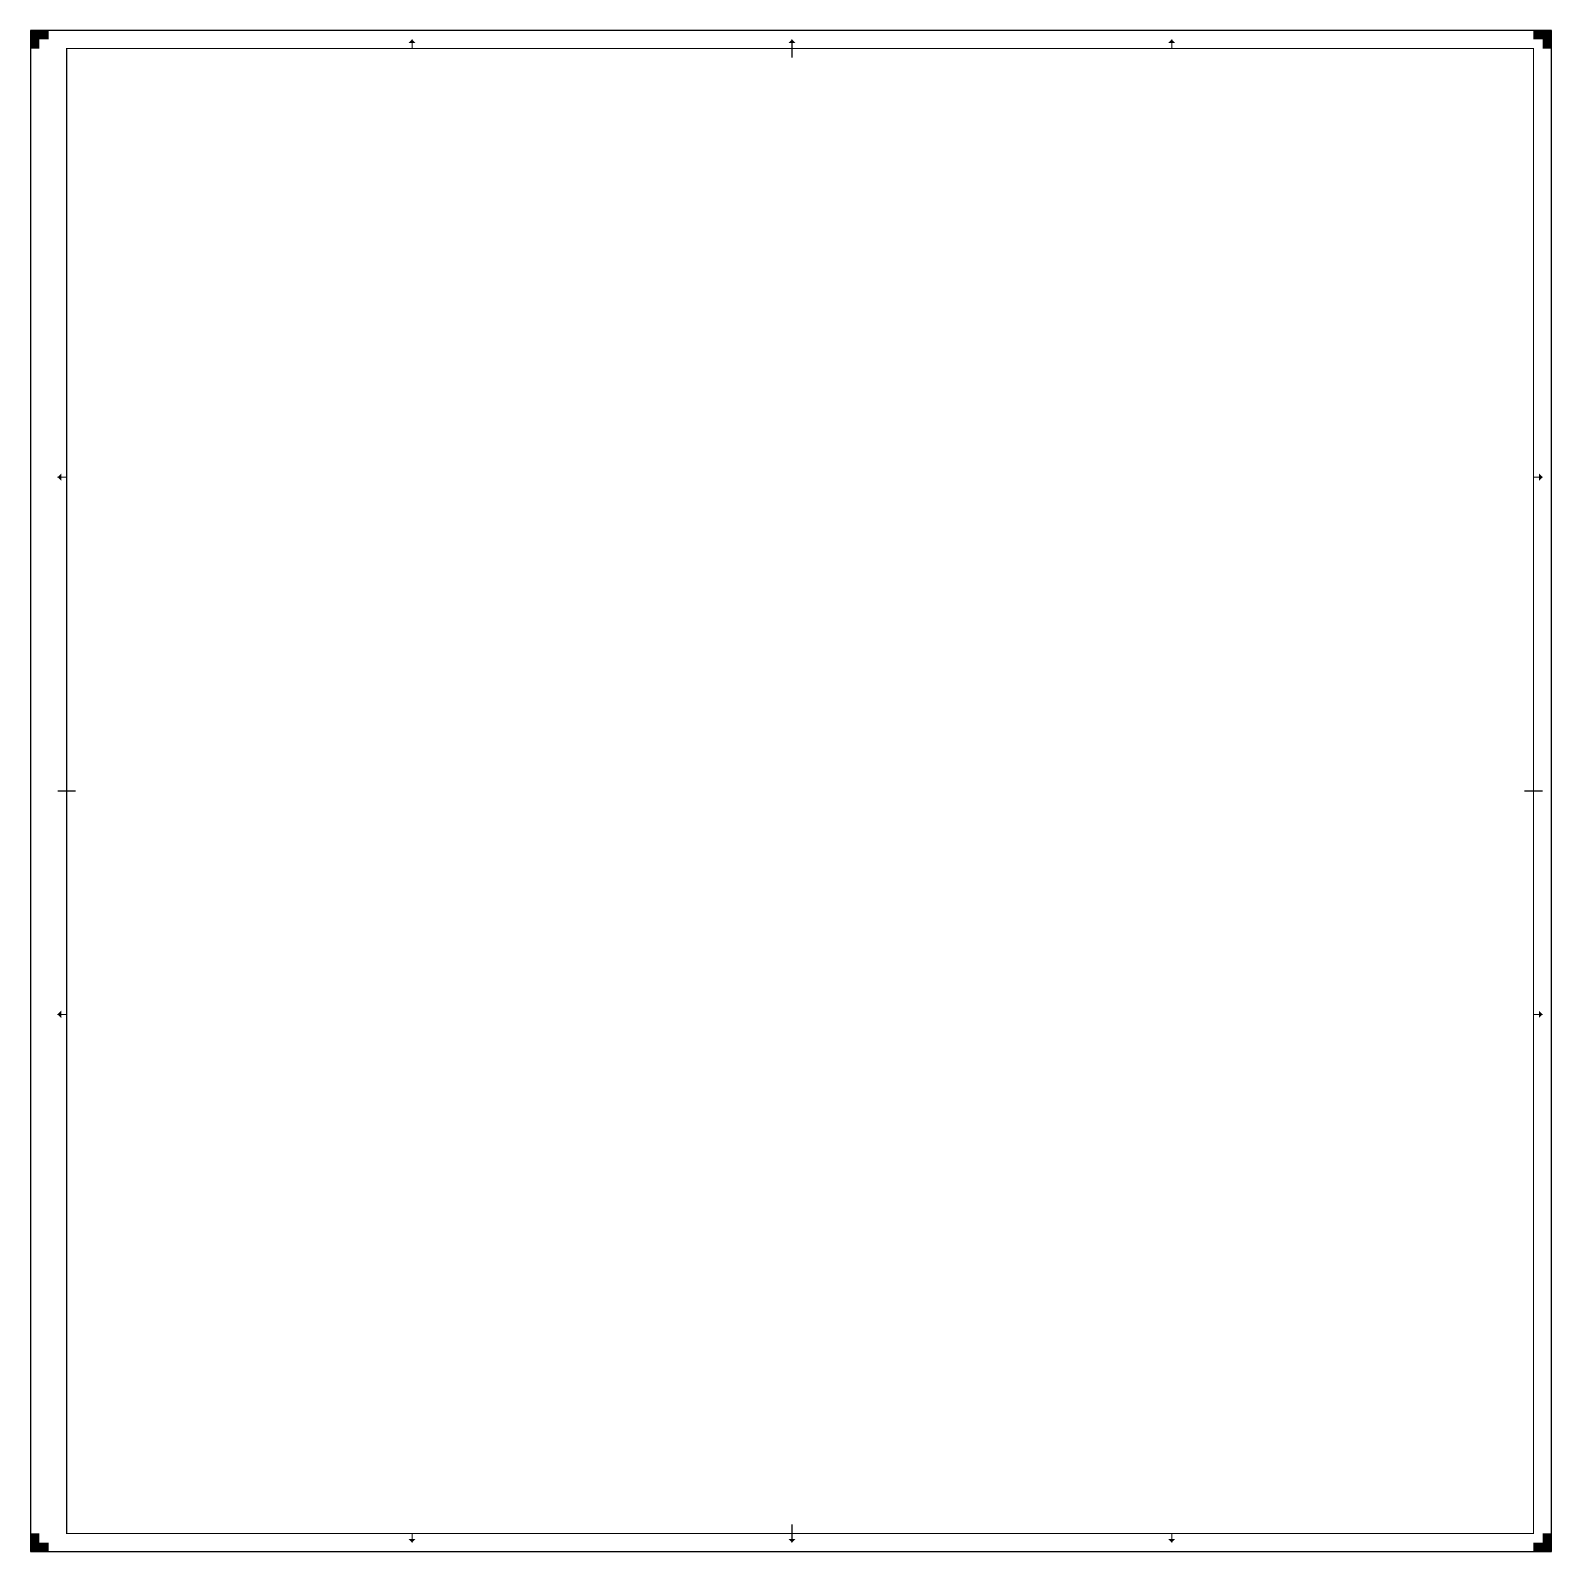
# Model space of a CAD drawing. Extents: x 0 to 841, y 0 to 841.
import ezdxf

# ---------------------------------------------------------------- set-up
doc = ezdxf.new("R2010")
doc.units = 0
doc.header["$LTSCALE"] = 0.2
for name, color, linetype, lineweight in [('X-XX-AL-TEKENBLAD_KADER-G', 7, 'Continuous', 25), ('X-XX-AL-TEKENBLAD_KADER_AFSNIJMARKERING-G', 7, 'Continuous', 25), ('X-XX-AL-TEKENBLAD_KADER_CENTERMARKERING-G', 7, 'Continuous', 25), ('X-XX-AL-TEKENBLAD_KADER_VOUWMERK-G', 7, 'Continuous', 18)]:
    doc.layers.add(name, color=color, linetype=linetype, lineweight=lineweight)

msp = doc.modelspace()

# ---------------------------------------------------------------- hatches: boundary and pattern name
at = {"layer": 'X-XX-AL-TEKENBLAD_KADER_AFSNIJMARKERING-G'}
for points in [[(10, 841), (0, 841), (0, 831), (5, 831), (5, 836), (10, 836)], [(841, 831), (841, 841), (831, 841), (831, 836), (836, 836), (836, 831)], [(0, 10), (0, 0), (10, 0), (10, 5), (5, 5), (5, 10)], [(831, 0), (841, 0), (841, 10), (836, 10), (836, 5), (831, 5)]]:
    msp.add_hatch(color=256, dxfattribs=at).paths.add_polyline_path(points)
at = {"layer": 'X-XX-AL-TEKENBLAD_KADER_VOUWMERK-G'}
h = msp.add_hatch(color=256, dxfattribs=at)
h.paths.add_polyline_path([(213, 834), (211, 836), (211, 834)])
h.paths.add_polyline_path([(211, 834), (211, 836), (209, 834)])
h = msp.add_hatch(color=256, dxfattribs=at)
h.paths.add_polyline_path([(423, 834), (421, 836), (421, 834)])
h.paths.add_polyline_path([(421, 834), (421, 836), (419, 834)])
h = msp.add_hatch(color=256, dxfattribs=at)
h.paths.add_polyline_path([(633, 834), (631, 836), (631, 834)])
h.paths.add_polyline_path([(631, 834), (631, 836), (629, 834)])
h = msp.add_hatch(color=256, dxfattribs=at)
h.paths.add_polyline_path([(17, 596), (15, 594), (17, 594)])
h.paths.add_polyline_path([(17, 594), (15, 594), (17, 592)])
h = msp.add_hatch(color=256, dxfattribs=at)
h.paths.add_polyline_path([(834, 596), (836, 594), (834, 594)])
h.paths.add_polyline_path([(834, 594), (836, 594), (834, 592)])
h = msp.add_hatch(color=256, dxfattribs=at)
h.paths.add_polyline_path([(17, 299), (15, 297), (17, 297)])
h.paths.add_polyline_path([(17, 297), (15, 297), (17, 295)])
h = msp.add_hatch(color=256, dxfattribs=at)
h.paths.add_polyline_path([(834, 299), (836, 297), (834, 297)])
h.paths.add_polyline_path([(834, 297), (836, 297), (834, 295)])
h = msp.add_hatch(color=256, dxfattribs=at)
h.paths.add_polyline_path([(213, 7), (211, 5), (211, 7)])
h.paths.add_polyline_path([(211, 7), (211, 5), (209, 7)])
h = msp.add_hatch(color=256, dxfattribs=at)
h.paths.add_polyline_path([(423, 7), (421, 5), (421, 7)])
h.paths.add_polyline_path([(421, 7), (421, 5), (419, 7)])
h = msp.add_hatch(color=256, dxfattribs=at)
h.paths.add_polyline_path([(633, 7), (631, 5), (631, 7)])
h.paths.add_polyline_path([(631, 7), (631, 5), (629, 7)])

# ---------------------------------------------------------------- linework, layer by layer
at = {"layer": 'X-XX-AL-TEKENBLAD_KADER-G'}
for p, q in [((841, 841), (0, 841)), ((0, 841), (0, 0)), ((841, 0), (841, 841)), ((0, 0), (841, 0))]:
    msp.add_line(p, q, dxfattribs=at)
at = {"layer": 'X-XX-AL-TEKENBLAD_KADER-G', "const_width": 0.7, "flags": 128}
msp.add_lwpolyline([(20, 10), (831, 10), (831, 831), (20, 831)], close=True, dxfattribs=at)
at = {"layer": 'X-XX-AL-TEKENBLAD_KADER_CENTERMARKERING-G', "const_width": 0.7, "flags": 128}
for points in [[(421, 835.04), (421, 826)], [(15, 420.5), (25, 420.5)], [(836, 420.5), (826, 420.5)], [(421, 5.57), (421, 15)]]:
    msp.add_lwpolyline(points, dxfattribs=at)
at = {"layer": 'X-XX-AL-TEKENBLAD_KADER_VOUWMERK-G'}
for p, q in [((211, 831), (211, 836)), ((421, 831), (421, 836)), ((631, 831), (631, 836)), ((20, 594), (15, 594)), ((831, 594), (836, 594)), ((20, 297), (15, 297)), ((831, 297), (836, 297)), ((211, 10), (211, 5)), ((421, 10), (421, 5)), ((631, 10), (631, 5))]:
    msp.add_line(p, q, dxfattribs=at)

doc.saveas('drawing.dxf')
